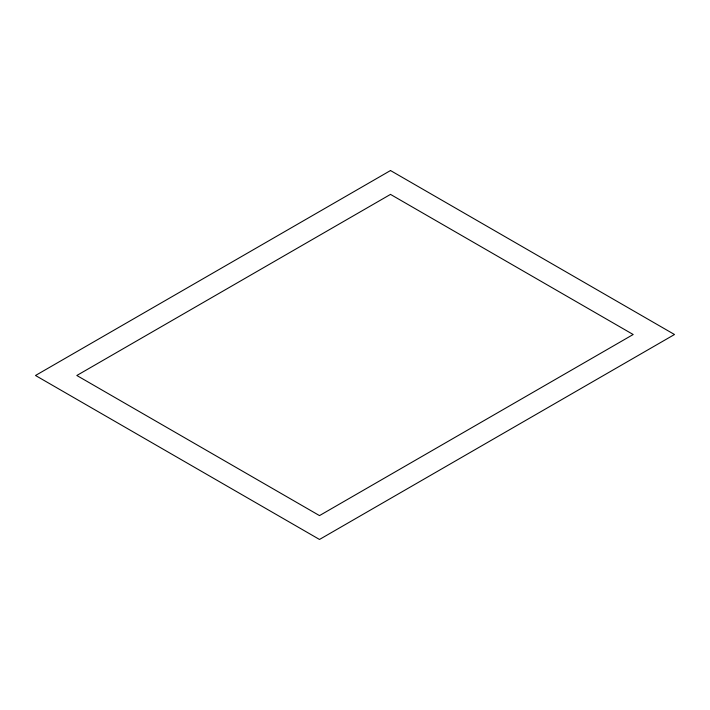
<?xml version="1.0" encoding="UTF-8"?>
<svg xmlns="http://www.w3.org/2000/svg" width="710" height="710" viewBox="0 0 710 710"><rect width="100%" height="100%" fill="white"/><g stroke="black" fill="none" stroke-linecap="round" stroke-linejoin="round"><path stroke-width="1.06" d="M390.5 170.542L35.5 375.492L319.5 539.458L674.5 334.508L390.5 170.542M390.5 194.398L76.822 375.492L319.5 515.602L633.178 334.508L390.5 194.398"/></g></svg>
